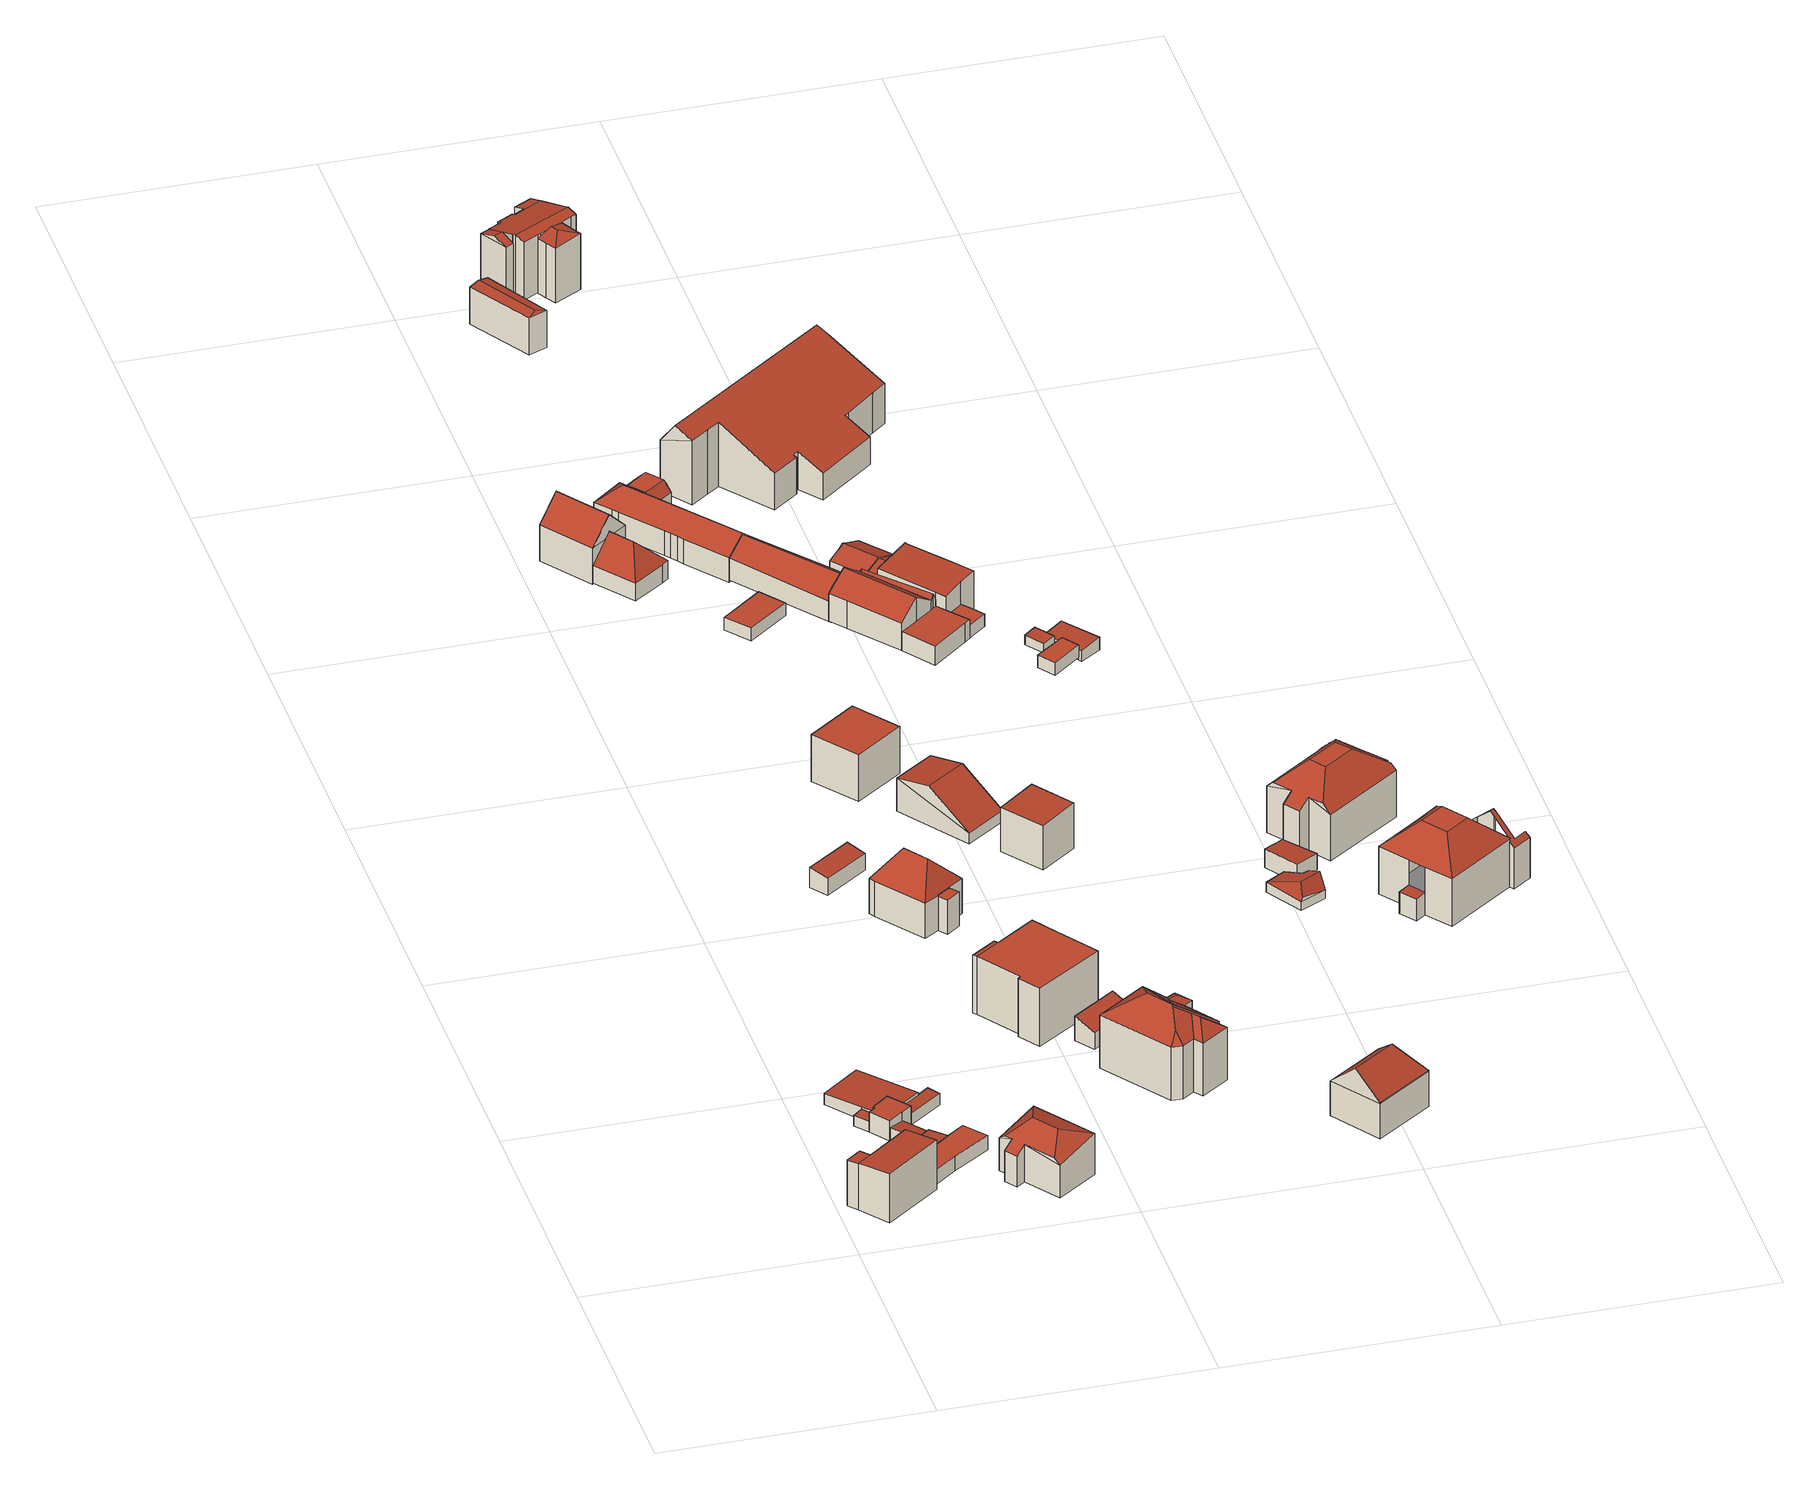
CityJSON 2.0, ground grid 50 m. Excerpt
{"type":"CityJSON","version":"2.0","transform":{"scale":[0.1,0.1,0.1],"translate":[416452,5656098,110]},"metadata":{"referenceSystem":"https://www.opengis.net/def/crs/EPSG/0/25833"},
"CityObjects":{
"building1":{"type":"Building","attributes":{"Gemeindeschluessel":14612000,"Geometrietyp2DReferenz":"3000","function":"31001_9998","roofType":"9999"},"children":["building1-1","building1-2"]},
"building1-1":{"type":"BuildingPart","attributes":{"Dachtyp_tdc":"tdcPolyFlatRoof","Dachneigung":4.24,"QualitaetDacherkennung":76,"Geometrietyp2DReferenz":"3000","measuredHeight":10.09,"roofType":"2100"},"parents":["building1"],"geometry":[{"type":"MultiSurface","lod":"2","boundaries":[[[0,1,2,3,4]],[[5,6,7,8,9]],[[6,10,11,7]],[[10,12,13,11]],[[12,14,15,13]],[[14,0,4,15]],[[14,12,10,6,5,1,0]],[[4,3,8,7,11,13,15]]],"semantics":{"surfaces":[{"type":"WallSurface"},{"type":"RoofSurface"},{"type":"GroundSurface"}],"values":[0,0,0,0,0,0,1,2]}}]},
"building1-2":{"type":"BuildingPart","attributes":{"Dachtyp_tdc":"tdcPolyFlatRoof","Dachneigung":3.43,"QualitaetDacherkennung":60,"Geometrietyp2DReferenz":"3000","measuredHeight":9.43,"roofType":"2100"},"parents":["building1"],"geometry":[{"type":"MultiSurface","lod":"2","boundaries":[[[2,16,17,3]],[[16,18,19,17]],[[18,20,21,19]],[[20,9,8,21]],[[9,20,18,16,2]],[[3,17,19,21,8]]],"semantics":{"surfaces":[{"type":"WallSurface"},{"type":"RoofSurface"},{"type":"GroundSurface"}],"values":[0,0,0,0,1,2]}}]},
"building2":{"type":"Building","attributes":{"Dachtyp_tdc":"tdcPolyFlatRoof","Gemeindeschluessel":14612000,"Dachneigung":5.51,"QualitaetDacherkennung":60,"Geometrietyp2DReferenz":"3000","measuredHeight":2.39,"function":"31001_9998","roofType":"2100"},"geometry":[{"type":"Solid","lod":"2","boundaries":[[[[22,23,24,25]],[[23,26,27,24]],[[26,28,29,27]],[[28,30,31,29]],[[30,32,33,31]],[[32,22,25,33]],[[32,30,28,26,23,22]],[[25,24,27,29,31,33]]]],"semantics":{"surfaces":[{"type":"WallSurface"},{"type":"RoofSurface"},{"type":"GroundSurface"}],"values":[[0,0,0,0,0,0,1,2]]}}]},
"building3":{"type":"Building","attributes":{"Dachtyp_tdc":"tdcPolyFlatRoof","Gemeindeschluessel":14612000,"Dachneigung":0,"QualitaetDacherkennung":61,"Geometrietyp2DReferenz":"3000","measuredHeight":4.1,"function":"31001_9998","roofType":"1000"},"geometry":[{"type":"Solid","lod":"2","boundaries":[[[[34,35,24,36]],[[35,37,25,24]],[[37,38,33,25]],[[38,39,31,33]],[[39,40,41,31]],[[40,42,43,41]],[[42,44,45,43]],[[44,46,47,45]],[[46,34,36,47]],[[46,44,42,40,39,38,37,35,34]],[[36,24,25,33,31,41,43,45,47]]]],"semantics":{"surfaces":[{"type":"WallSurface"},{"type":"RoofSurface"},{"type":"GroundSurface"}],"values":[[0,0,0,0,0,0,0,0,0,1,2]]}}]},
"building4":{"type":"Building","attributes":{"Dachtyp_tdc":"tdcPolyFlatRoof","Gemeindeschluessel":14612000,"Dachneigung":6.37,"QualitaetDacherkennung":77,"Geometrietyp2DReferenz":"3000","measuredHeight":2.92,"function":"31001_9998","roofType":"2100"},"geometry":[{"type":"Solid","lod":"2","boundaries":[[[[48,49,50,51]],[[49,52,53,50]],[[52,54,55,53]],[[54,48,51,55]],[[54,52,49,48]],[[51,50,53,55]]]],"semantics":{"surfaces":[{"type":"WallSurface"},{"type":"RoofSurface"},{"type":"GroundSurface"}],"values":[[0,0,0,0,1,2]]}}]},
"building5":{"type":"Building","attributes":{"Dachtyp_tdc":"tdcPolyFlatRoof","Gemeindeschluessel":14612000,"Dachneigung":3.27,"QualitaetDacherkennung":80,"Geometrietyp2DReferenz":"3000","measuredHeight":2.99,"function":"31001_9998","roofType":"2100"},"geometry":[{"type":"Solid","lod":"2","boundaries":[[[[56,57,58,59]],[[56,60,61,62,63,64,57]],[[58,65,66,67,68,69,59]],[[57,64,65,58]],[[64,63,66,65]],[[63,62,67,66]],[[62,61,68,67]],[[61,60,69,68]],[[60,56,59,69]]]],"semantics":{"surfaces":[{"type":"WallSurface"},{"type":"RoofSurface"},{"type":"GroundSurface"}],"values":[[0,1,2,0,0,0,0,0,0]]}}]},
"building6":{"type":"Building","attributes":{"Dachtyp_tdc":"tdcPolyFlatRoof","Gemeindeschluessel":14612000,"Dachneigung":5.47,"QualitaetDacherkennung":76,"Geometrietyp2DReferenz":"3000","measuredHeight":3.38,"function":"31001_9998","roofType":"2100"},"geometry":[{"type":"Solid","lod":"2","boundaries":[[[[70,54,55,71]],[[54,72,53,55]],[[72,73,74,53]],[[73,70,71,74]],[[73,72,54,70]],[[71,55,53,74]]]],"semantics":{"surfaces":[{"type":"WallSurface"},{"type":"RoofSurface"},{"type":"GroundSurface"}],"values":[[0,0,0,0,1,2]]}}]},
"building7":{"type":"Building","attributes":{"Dachtyp_tdc":"tdcPolyFlatRoof","Gemeindeschluessel":14612000,"Dachneigung":0,"QualitaetDacherkennung":58,"Geometrietyp2DReferenz":"3000","measuredHeight":3.02,"function":"31001_9998","roofType":"1000"},"geometry":[{"type":"Solid","lod":"2","boundaries":[[[[75,76,73,70,77,78,79]],[[80,81,82,83,84,85,86]],[[79,78,81,80]],[[78,77,82,81]],[[77,70,83,82]],[[70,73,84,83]],[[73,76,85,84]],[[76,75,86,85]],[[75,79,80,86]]]],"semantics":{"surfaces":[{"type":"RoofSurface"},{"type":"GroundSurface"},{"type":"WallSurface"}],"values":[[0,1,2,2,2,2,2,2,2]]}}]},
"building8":{"type":"Building","attributes":{"Dachtyp_tdc":"tdcPolyFlatRoof","Gemeindeschluessel":14612000,"Dachneigung":4.53,"QualitaetDacherkennung":76,"Geometrietyp2DReferenz":"3000","measuredHeight":2.54,"function":"31001_9998","roofType":"2100"},"geometry":[{"type":"Solid","lod":"2","boundaries":[[[[87,88,89,90]],[[88,91,92,89]],[[91,93,94,92]],[[93,95,96,94]],[[95,87,90,96]],[[95,93,91,88,87]],[[90,89,92,94,96]]]],"semantics":{"surfaces":[{"type":"WallSurface"},{"type":"RoofSurface"},{"type":"GroundSurface"}],"values":[[0,0,0,0,0,1,2]]}}]},
"building9":{"type":"Building","attributes":{"Dachtyp_tdc":"tdcFreeFormRoof","Gemeindeschluessel":14612000,"Dachneigung":21.46,"QualitaetDacherkennung":33,"Geometrietyp2DReferenz":"3000","measuredHeight":10.47,"function":"31001_9998","roofType":"5000"},"geometry":[{"type":"Solid","lod":"2","boundaries":[[[[97,98,99,100]],[[98,101,102,99]],[[101,103,104,102]],[[103,105,106,104]],[[105,103,107,108]],[[109,110,101,98]],[[107,103,101,110]],[[111,108,107,110,109,97,112,113]],[[98,97,109]],[[111,105,108]],[[106,114,115,116,100,99,102,104]],[[105,111,114,106]],[[111,113,115,114]],[[113,112,116,115]],[[112,97,100,116]]]],"semantics":{"surfaces":[{"type":"WallSurface"},{"type":"RoofSurface"},{"type":"GroundSurface"}],"values":[[0,0,0,0,1,1,1,1,0,0,2,0,0,0,0]]}}]},
"building10":{"type":"Building","attributes":{"Dachtyp_tdc":"tdcPolyFlatRoof","Gemeindeschluessel":14612000,"Dachneigung":10.43,"QualitaetDacherkennung":75,"Geometrietyp2DReferenz":"3000","measuredHeight":4.1,"function":"31001_9998","roofType":"2100"},"geometry":[{"type":"Solid","lod":"2","boundaries":[[[[117,118,119,120]],[[118,121,122,119]],[[121,123,124,122]],[[123,117,120,124]],[[123,121,118,117]],[[120,119,122,124]]]],"semantics":{"surfaces":[{"type":"WallSurface"},{"type":"RoofSurface"},{"type":"GroundSurface"}],"values":[[0,0,0,0,1,2]]}}]},
"building11":{"type":"Building","attributes":{"Gemeindeschluessel":14612000,"Geometrietyp2DReferenz":"3000","function":"31001_9998","roofType":"9999"},"children":["building11-1","building11-2"]},
"building11-1":{"type":"BuildingPart","attributes":{"Dachtyp_tdc":"tdcFreeFormRoof","Dachneigung":45.53,"QualitaetDacherkennung":61,"Geometrietyp2DReferenz":"3000","measuredHeight":12.31,"roofType":"5000"},"parents":["building11"],"geometry":[{"type":"MultiSurface","lod":"2","boundaries":[[[125,126,127,128]],[[126,129,130,127]],[[129,131,130]],[[132,133,134,135,136]],[[133,137,138,134]],[[137,139,140,138]],[[139,125,128,140]],[[133,132,141,129,126,142]],[[126,125,143,142]],[[125,139,143]],[[139,137,133,142,143]],[[128,127,130,144,135,134,138,140]]],"semantics":{"surfaces":[{"type":"WallSurface"},{"type":"RoofSurface"},{"type":"GroundSurface"}],"values":[0,0,0,0,0,0,0,1,1,1,1,2]}}]},
"building11-2":{"type":"BuildingPart","attributes":{"Dachtyp_tdc":"tdcPolyFlatRoof","Dachneigung":0,"QualitaetDacherkennung":42,"Geometrietyp2DReferenz":"3000","measuredHeight":6.98,"roofType":"1000"},"parents":["building11"],"geometry":[{"type":"MultiSurface","lod":"2","boundaries":[[[131,145,146,130]],[[145,147,148,146]],[[147,136,135,148]],[[149,136,147,145,131]],[[130,146,148,135,144]]],"semantics":{"surfaces":[{"type":"WallSurface"},{"type":"RoofSurface"},{"type":"GroundSurface"}],"values":[0,0,0,1,2]}}]},
"building12":{"type":"Building","attributes":{"Gemeindeschluessel":14612000,"Geometrietyp2DReferenz":"3000","function":"31001_9998","roofType":"9999"},"children":["building12-1","building12-2"]},
"building12-1":{"type":"BuildingPart","attributes":{"Dachtyp_tdc":"tdcPolyFlatRoof","Dachneigung":0,"QualitaetDacherkennung":48,"Geometrietyp2DReferenz":"3000","measuredHeight":11.91,"roofType":"1000"},"parents":["building12"],"geometry":[{"type":"MultiSurface","lod":"2","boundaries":[[[150,151,152,153]],[[151,154,155,152]],[[154,156,157,155]],[[158,159,160,161]],[[158,162,163,159]],[[162,164,165,163]],[[164,150,153,165]],[[164,162,158,161,156,154,151,150]],[[153,152,155,157,160,159,163,165]]],"semantics":{"surfaces":[{"type":"WallSurface"},{"type":"RoofSurface"},{"type":"GroundSurface"}],"values":[0,0,0,0,0,0,0,1,2]}}]},
"building12-2":{"type":"BuildingPart","attributes":{"Dachtyp_tdc":"tdcPolyFlatRoof","Dachneigung":2.59,"QualitaetDacherkennung":31,"Geometrietyp2DReferenz":"3000","measuredHeight":11.89,"roofType":"2100"},"parents":["building12"],"geometry":[{"type":"MultiSurface","lod":"2","boundaries":[[[156,166,167,157]],[[166,168,169,167]],[[168,161,160,169]],[[161,168,166,156]],[[157,167,169,160]]],"semantics":{"surfaces":[{"type":"WallSurface"},{"type":"RoofSurface"},{"type":"GroundSurface"}],"values":[0,0,0,1,2]}}]},
"building13":{"type":"Building","attributes":{"Dachtyp_tdc":"tdcPolyFlatRoof","Gemeindeschluessel":14612000,"Dachneigung":20.06,"QualitaetDacherkennung":72,"Geometrietyp2DReferenz":"3000","measuredHeight":4.95,"function":"31001_9998","roofType":"2100"},"geometry":[{"type":"Solid","lod":"2","boundaries":[[[[170,171,172,173]],[[171,174,175,172]],[[174,176,177,175]],[[176,170,173,177]],[[176,174,171,170]],[[173,172,175,177]]]],"semantics":{"surfaces":[{"type":"WallSurface"},{"type":"RoofSurface"},{"type":"GroundSurface"}],"values":[[0,0,0,0,1,2]]}}]},
"building14":{"type":"Building","attributes":{"Dachtyp_tdc":"tdcFreeFormRoof","Gemeindeschluessel":14612000,"Dachneigung":35.09,"QualitaetDacherkennung":66,"Geometrietyp2DReferenz":"3000","measuredHeight":14.88,"function":"31001_9998","roofType":"5000"},"geometry":[{"type":"Solid","lod":"2","boundaries":[[[[178,179,180]],[[181,182,178,180,183]],[[184,181,183,185]],[[186,187,188]],[[186,184,187]],[[184,186,189]],[[190,185,191]],[[187,185,190]],[[185,187,184]],[[192,190,191,193]],[[192,193,194]],[[187,190,192,194,188]],[[189,186,195]],[[196,181,184,189,195,197]],[[198,199,200,201,202,203,204,205,206,207,208,209,210]],[[195,186,199,198]],[[186,188,200,199]],[[188,194,201,200]],[[194,193,202,201]],[[193,191,203,202]],[[191,185,204,203]],[[185,183,205,204]],[[183,180,206,205]],[[180,179,207,206]],[[179,211,208,207]],[[211,212,209,208]],[[212,197,210,209]],[[197,195,198,210]],[[196,197,212]],[[182,181,196,212,211]],[[178,182,211,179]]]],"semantics":{"surfaces":[{"type":"RoofSurface"},{"type":"GroundSurface"},{"type":"WallSurface"}],"values":[[0,0,0,0,0,0,0,0,0,0,0,0,0,0,1,2,2,2,2,2,2,2,2,2,2,2,2,2,0,0,0]]}}]},
"building15":{"type":"Building","attributes":{"Dachtyp_tdc":"tdcPolyFlatRoof","Gemeindeschluessel":14612000,"Dachneigung":0,"QualitaetDacherkennung":79,"Geometrietyp2DReferenz":"3000","measuredHeight":3.91,"function":"31001_9998","roofType":"1000"},"geometry":[{"type":"Solid","lod":"2","boundaries":[[[[213,214,163,215]],[[214,216,159,163]],[[216,217,218,159]],[[217,213,215,218]],[[217,216,214,213]],[[215,163,159,218]]]],"semantics":{"surfaces":[{"type":"WallSurface"},{"type":"RoofSurface"},{"type":"GroundSurface"}],"values":[[0,0,0,0,1,2]]}}]},
"building16":{"type":"Building","attributes":{"Dachtyp_tdc":"tdcGableRoof","Gemeindeschluessel":14612000,"Dachneigung":46.59,"QualitaetDacherkennung":65,"Geometrietyp2DReferenz":"3000","measuredHeight":12.04,"function":"31001_9998","roofType":"3100"},"geometry":[{"type":"Solid","lod":"2","boundaries":[[[[219,220,221,222]],[[220,223,224,221]],[[223,225,226,224]],[[225,227,228,226]],[[227,229,230,228]],[[229,219,222,230]],[[231,232,233,234,235,236]],[[220,219,236,235]],[[223,234,233,225]],[[220,235,234,223]],[[227,232,231,229]],[[229,231,236,219]],[[222,221,224,226,228,230]],[[225,233,232,227]]]],"semantics":{"surfaces":[{"type":"WallSurface"},{"type":"RoofSurface"},{"type":"GroundSurface"}],"values":[[0,0,0,0,0,0,1,1,0,0,0,0,2,0]]}}]},
"building17":{"type":"Building","attributes":{"Dachtyp_tdc":"tdcPolyFlatRoof","Gemeindeschluessel":14612000,"Dachneigung":0,"QualitaetDacherkennung":55,"Geometrietyp2DReferenz":"3000","measuredHeight":9.6,"function":"31001_9998","roofType":"1000"},"geometry":[{"type":"Solid","lod":"2","boundaries":[[[[237,238,239,240]],[[238,241,242,239]],[[241,243,244,242]],[[243,237,240,244]],[[243,241,238,237]],[[240,239,242,244]]]],"semantics":{"surfaces":[{"type":"WallSurface"},{"type":"RoofSurface"},{"type":"GroundSurface"}],"values":[[0,0,0,0,1,2]]}}]},
"building18":{"type":"Building","attributes":{"Dachtyp_tdc":"tdcHipAndGableRoof","Gemeindeschluessel":14612000,"Dachneigung":45.17,"QualitaetDacherkennung":64,"Geometrietyp2DReferenz":"3000","measuredHeight":8.24,"function":"31001_9998","roofType":"5000"},"geometry":[{"type":"Solid","lod":"2","boundaries":[[[[245,246,247,248]],[[246,249,250,247]],[[249,251,252,250]],[[251,253,254,252]],[[253,255,256,254]],[[255,257,258,256]],[[257,259,260,258]],[[259,245,248,260]],[[255,253,251,261]],[[251,249,246,245,259,261]],[[259,257,255,261]],[[248,247,250,252,254,256,258,260]]]],"semantics":{"surfaces":[{"type":"WallSurface"},{"type":"RoofSurface"},{"type":"GroundSurface"}],"values":[[0,0,0,0,0,0,0,0,1,1,1,2]]}}]},
"building19":{"type":"Building","attributes":{"Dachtyp_tdc":"tdcGableRoof","Gemeindeschluessel":14612000,"Dachneigung":33.78,"QualitaetDacherkennung":32,"Geometrietyp2DReferenz":"3000","measuredHeight":8.18,"function":"31001_9998","roofType":"3100"},"geometry":[{"type":"Solid","lod":"2","boundaries":[[[[262,263,264,265]],[[263,266,267,264]],[[266,268,269,267]],[[268,262,265,269]],[[266,263,270]],[[262,268,271]],[[263,262,271,270]],[[268,266,270,271]],[[265,264,267,269]]]],"semantics":{"surfaces":[{"type":"WallSurface"},{"type":"RoofSurface"},{"type":"GroundSurface"}],"values":[[0,0,0,0,0,0,1,1,2]]}}]},
"building20":{"type":"Building","attributes":{"Dachtyp_tdc":"tdcPolyFlatRoof","Gemeindeschluessel":14612000,"Dachneigung":0,"QualitaetDacherkennung":78,"Geometrietyp2DReferenz":"3000","measuredHeight":2.58,"function":"31001_9998","roofType":"1000"},"geometry":[{"type":"Solid","lod":"2","boundaries":[[[[272,273,274,275]],[[273,276,277,274]],[[276,278,279,277]],[[278,272,275,279]],[[278,276,273,272]],[[275,274,277,279]]]],"semantics":{"surfaces":[{"type":"WallSurface"},{"type":"RoofSurface"},{"type":"GroundSurface"}],"values":[[0,0,0,0,1,2]]}}]},
"building21":{"type":"Building","attributes":{"Dachtyp_tdc":"tdcFreeFormRoof","Gemeindeschluessel":14612000,"Dachneigung":37.03,"QualitaetDacherkennung":82,"Geometrietyp2DReferenz":"3000","measuredHeight":7.82,"function":"31001_9998","roofType":"5000"},"geometry":[{"type":"Solid","lod":"2","boundaries":[[[[280,281,282,283]],[[281,284,285,282]],[[284,286,287,285]],[[286,288,289,287]],[[288,290,291,289]],[[290,292,293,291]],[[292,294,295,293]],[[294,296,297,295]],[[296,298,299,297]],[[298,300,301,299]],[[300,302,303,301]],[[302,304,305,303]],[[304,280,283,305]],[[284,306,307]],[[306,281,280,304,302,300,298,296,294,308,307]],[[308,309,290,288,286,284,307]],[[290,309,292]],[[292,309,308,294]],[[281,306,284]],[[283,282,285,287,289,291,293,295,297,299,301,303,305]]]],"semantics":{"surfaces":[{"type":"WallSurface"},{"type":"RoofSurface"},{"type":"GroundSurface"}],"values":[[0,0,0,0,0,0,0,0,0,0,0,0,0,1,1,1,0,0,0,2]]}}]},
"building22":{"type":"Building","attributes":{"Dachtyp_tdc":"tdcPolyFlatRoof","Gemeindeschluessel":14612000,"Dachneigung":2.59,"QualitaetDacherkennung":50,"Geometrietyp2DReferenz":"3000","measuredHeight":9.39,"function":"31001_9998","roofType":"2100"},"geometry":[{"type":"Solid","lod":"2","boundaries":[[[[310,311,312,313]],[[311,314,315,312]],[[314,316,317,315]],[[316,310,313,317]],[[316,314,311,310]],[[313,312,315,317]]]],"semantics":{"surfaces":[{"type":"WallSurface"},{"type":"RoofSurface"},{"type":"GroundSurface"}],"values":[[0,0,0,0,1,2]]}}]},
"building23":{"type":"Building","attributes":{"Dachtyp_tdc":"tdcFreeFormRoof","Gemeindeschluessel":14612000,"Dachneigung":0.879,"QualitaetDacherkennung":62,"Geometrietyp2DReferenz":"3000","measuredHeight":5.63,"function":"31001_9998","roofType":"5000"},"geometry":[{"type":"Solid","lod":"2","boundaries":[[[[318,319,320,321]],[[319,322,323,320]],[[322,324,325,323]],[[324,326,327,325]],[[326,328,329,327]],[[328,330,331,329]],[[330,318,321,331]],[[326,324,332,333,328]],[[334,335,319,318]],[[333,332,322,335,334,330]],[[324,322,332]],[[322,319,335]],[[318,330,334]],[[330,328,333]],[[321,320,323,325,327,329,331]]]],"semantics":{"surfaces":[{"type":"WallSurface"},{"type":"RoofSurface"},{"type":"GroundSurface"}],"values":[[0,0,0,0,0,0,0,1,1,1,0,0,0,0,2]]}}]},
"building24":{"type":"Building","attributes":{"Dachtyp_tdc":"tdcHipAndGableRoof","Gemeindeschluessel":14612000,"Dachneigung":41.75,"QualitaetDacherkennung":76,"Geometrietyp2DReferenz":"3000","measuredHeight":12.11,"function":"31001_9998","roofType":"5000"},"geometry":[{"type":"Solid","lod":"2","boundaries":[[[[336,337,338,339]],[[337,340,341,338]],[[340,342,343,341]],[[342,344,345,343]],[[344,336,339,345]],[[346,344,347]],[[344,342,340,348,347]],[[349,346,347,348]],[[337,349,348,340]],[[336,346,349,337]],[[344,346,336]],[[339,338,341,343,345]]]],"semantics":{"surfaces":[{"type":"WallSurface"},{"type":"RoofSurface"},{"type":"GroundSurface"}],"values":[[0,0,0,0,0,1,1,1,0,0,0,2]]}}]},
"building25":{"type":"Building","attributes":{"Dachtyp_tdc":"tdcFreeFormRoof","Gemeindeschluessel":14612000,"Dachneigung":11.41,"QualitaetDacherkennung":36,"Geometrietyp2DReferenz":"3000","measuredHeight":8.03,"function":"31001_9998","roofType":"5000"},"geometry":[{"type":"Solid","lod":"2","boundaries":[[[[350,351,352,353]],[[351,354,355,352]],[[354,356,357,355]],[[356,350,353,357]],[[358,356,354]],[[359,358,354,351]],[[359,351,350]],[[358,359,350,356]],[[353,352,355,357]]]],"semantics":{"surfaces":[{"type":"WallSurface"},{"type":"RoofSurface"},{"type":"GroundSurface"}],"values":[[0,0,0,0,0,1,1,1,2]]}}]},
"building26":{"type":"Building","attributes":{"Gemeindeschluessel":14612000,"Geometrietyp2DReferenz":"3000","function":"31001_9998","roofType":"9999"},"children":["building26-1","building26-2"]},
"building26-1":{"type":"BuildingPart","attributes":{"Dachtyp_tdc":"tdcGableRoof","Dachneigung":36.71,"QualitaetDacherkennung":59,"Geometrietyp2DReferenz":"3000","measuredHeight":7.27,"roofType":"3100"},"parents":["building26"],"geometry":[{"type":"MultiSurface","lod":"2","boundaries":[[[360,361,362,363]],[[364,365,366,367]],[[365,368,369,366]],[[368,294,370,369]],[[294,371,372,370]],[[371,373,374,372]],[[373,290,375,374]],[[290,360,363,375]],[[371,294,368,365]],[[365,364,376,361,360,290,373,371]],[[363,362,377,367,366,369,370,372,374,375]]],"semantics":{"surfaces":[{"type":"WallSurface"},{"type":"RoofSurface"},{"type":"GroundSurface"}],"values":[0,0,0,0,0,0,0,0,1,1,2]}}]},
"building26-2":{"type":"BuildingPart","attributes":{"Dachtyp_tdc":"tdcFreeFormRoof","Dachneigung":66.7,"QualitaetDacherkennung":20,"Geometrietyp2DReferenz":"3000","measuredHeight":6.75,"roofType":"5000"},"parents":["building26"],"geometry":[{"type":"MultiSurface","lod":"2","boundaries":[[[378,379,380,381]],[[379,382,383,380]],[[382,384,385,383]],[[384,386,364,367,385]],[[387,388,389,362,361]],[[388,378,381,389]],[[390,386,391]],[[386,384,382,391]],[[382,379,378,388,387,390,391]],[[381,380,383,385,367,377,362,389]]],"semantics":{"surfaces":[{"type":"WallSurface"},{"type":"RoofSurface"},{"type":"GroundSurface"}],"values":[0,0,0,0,0,0,1,1,1,2]}}]},
"building27":{"type":"Building","attributes":{"Dachtyp_tdc":"tdcGableRoof","Gemeindeschluessel":14612000,"Dachneigung":35.83,"QualitaetDacherkennung":82,"Geometrietyp2DReferenz":"3000","measuredHeight":8.64,"function":"31001_9998","roofType":"3100"},"geometry":[{"type":"Solid","lod":"2","boundaries":[[[[392,393,394,395]],[[393,396,397,394]],[[396,398,399,397]],[[398,400,401,399]],[[400,402,403,401]],[[402,404,405,403]],[[404,406,407,405]],[[406,392,395,407]],[[402,400,398,396,393,392]],[[392,406,404,402]],[[395,394,397,399,401,403,405,407]]]],"semantics":{"surfaces":[{"type":"WallSurface"},{"type":"RoofSurface"},{"type":"GroundSurface"}],"values":[[0,0,0,0,0,0,0,0,1,1,2]]}}]},
"building28":{"type":"Building","attributes":{"Dachtyp_tdc":"tdcPolyFlatRoof","Gemeindeschluessel":14612000,"Dachneigung":0,"QualitaetDacherkennung":79,"Geometrietyp2DReferenz":"3000","measuredHeight":3.91,"function":"31001_9998","roofType":"1000"},"geometry":[{"type":"Solid","lod":"2","boundaries":[[[[408,409,410,411]],[[409,412,394,410]],[[412,413,407,394]],[[413,414,415,407]],[[414,416,417,415]],[[416,418,419,417]],[[418,408,411,419]],[[418,416,414,413,412,409,408]],[[411,410,394,407,415,417,419]]]],"semantics":{"surfaces":[{"type":"WallSurface"},{"type":"RoofSurface"},{"type":"GroundSurface"}],"values":[[0,0,0,0,0,0,0,1,2]]}}]},
"building29":{"type":"Building","attributes":{"Dachtyp_tdc":"tdcGableRoof","Gemeindeschluessel":14612000,"Dachneigung":20.82,"QualitaetDacherkennung":80,"Geometrietyp2DReferenz":"3000","measuredHeight":6.38,"function":"31001_9998","roofType":"3100"},"geometry":[{"type":"Solid","lod":"2","boundaries":[[[[420,421,422,423]],[[421,424,425,422]],[[424,426,427,425]],[[428,429,430,431]],[[429,432,433,430]],[[432,434,435,433]],[[434,420,423,435]],[[429,428,426,424,421]],[[421,420,434,432,429]],[[423,422,425,427,431,430,433,435]],[[426,428,431,427]]]],"semantics":{"surfaces":[{"type":"WallSurface"},{"type":"RoofSurface"},{"type":"GroundSurface"}],"values":[[0,0,0,0,0,0,0,1,1,2,0]]}}]},
"building30":{"type":"Building","attributes":{"Dachtyp_tdc":"tdcFreeFormRoof","Gemeindeschluessel":14612000,"Dachneigung":20.42,"QualitaetDacherkennung":57,"Geometrietyp2DReferenz":"3000","measuredHeight":6.38,"function":"31001_9998","roofType":"5000"},"geometry":[{"type":"Solid","lod":"2","boundaries":[[[[436,437,425,438]],[[437,420,423,425]],[[420,439,440,423]],[[439,441,442,440]],[[441,436,438,442]],[[436,443,444,437]],[[443,441,439,420,444]],[[436,441,443]],[[420,437,444]],[[438,425,423,440,442]]]],"semantics":{"surfaces":[{"type":"WallSurface"},{"type":"RoofSurface"},{"type":"GroundSurface"}],"values":[[0,0,0,0,0,1,1,0,0,2]]}}]},
"building31":{"type":"Building","attributes":{"Gemeindeschluessel":14612000,"Geometrietyp2DReferenz":"3000","function":"31001_9998","roofType":"9999"},"children":["building31-1","building31-2","building31-3","building31-4"]},
"building31-1":{"type":"BuildingPart","attributes":{"Dachtyp_tdc":"tdcGableRoof","Dachneigung":15.53,"QualitaetDacherkennung":51,"Geometrietyp2DReferenz":"3000","measuredHeight":11.19,"roofType":"3100"},"parents":["building31"],"geometry":[{"type":"MultiSurface","lod":"2","boundaries":[[[445,446,447,448]],[[449,450,451,452]],[[450,445,448,451]],[[445,450,453]],[[446,445,453,454]],[[450,449,454,453]],[[448,447,452,451]]],"semantics":{"surfaces":[{"type":"WallSurface"},{"type":"RoofSurface"},{"type":"GroundSurface"}],"values":[0,0,0,0,1,1,2]}}]},
"building31-2":{"type":"BuildingPart","attributes":{"Dachtyp_tdc":"tdcHipAndGableRoof","Dachneigung":16.78,"QualitaetDacherkennung":55,"Geometrietyp2DReferenz":"3000","measuredHeight":12.1,"roofType":"5000"},"parents":["building31"],"geometry":[{"type":"MultiSurface","lod":"2","boundaries":[[[455,456,457,458]],[[456,459,460,457]],[[459,461,462,460]],[[461,463,464,462]],[[463,465,466,464]],[[461,459,467]],[[459,456,455,468,469,467]],[[469,470,465,463,461,467]],[[471,458,457,460,462,464,466]]],"semantics":{"surfaces":[{"type":"WallSurface"},{"type":"RoofSurface"},{"type":"GroundSurface"}],"values":[0,0,0,0,0,1,1,1,2]}}]},
"building31-3":{"type":"BuildingPart","attributes":{"Dachtyp_tdc":"tdcGableRoof","Dachneigung":16,"QualitaetDacherkennung":41,"Geometrietyp2DReferenz":"3000","measuredHeight":12.3,"roofType":"3100"},"parents":["building31"],"geometry":[{"type":"MultiSurface","lod":"2","boundaries":[[[472,473,474,475]],[[473,476,455,458,474]],[[477,478,479,466,465]],[[478,480,481,479]],[[480,482,449,452,481]],[[483,484,485,447,446]],[[484,486,487,485]],[[486,488,489,487]],[[488,490,491,489]],[[492,493,494,495]],[[493,496,497,494]],[[496,498,499,497]],[[498,500,501,499]],[[500,472,475,501]],[[496,493,492,502,490,488,486,484,483,482,480]],[[480,478,477,470,503,468,476,473,472,500,498,496]],[[475,474,458,471,466,479,481,452,447,485,487,489,491,504,495,494,497,499,501]]],"semantics":{"surfaces":[{"type":"WallSurface"},{"type":"RoofSurface"},{"type":"GroundSurface"}],"values":[0,0,0,0,0,0,0,0,0,0,0,0,0,0,1,1,2]}}]},
"building31-4":{"type":"BuildingPart","attributes":{"Dachtyp_tdc":"tdcPolyFlatRoof","Dachneigung":16.35,"QualitaetDacherkennung":45,"Geometrietyp2DReferenz":"3000","measuredHeight":10.44,"roofType":"2100"},"parents":["building31"],"geometry":[{"type":"MultiSurface","lod":"2","boundaries":[[[505,506,507,508]],[[506,492,495,507]],[[509,510,491,490]],[[509,511,512,510]],[[511,505,508,512]],[[511,509,490,513,492,506,505]],[[508,507,495,504,491,510,512]]],"semantics":{"surfaces":[{"type":"WallSurface"},{"type":"RoofSurface"},{"type":"GroundSurface"}],"values":[0,0,0,0,0,1,2]}}]},
"building32":{"type":"Building","attributes":{"Dachtyp_tdc":"tdcPolyFlatRoof","Gemeindeschluessel":14612000,"Dachneigung":7.26,"QualitaetDacherkennung":74,"Geometrietyp2DReferenz":"3000","measuredHeight":8.28,"function":"31001_9998","roofType":"2100"},"geometry":[{"type":"Solid","lod":"2","boundaries":[[[[514,515,516,517]],[[515,518,438,516]],[[518,519,442,438]],[[519,520,521,442]],[[520,522,523,521]],[[522,524,525,523]],[[524,526,527,525]],[[526,528,529,527]],[[528,514,517,529]],[[528,526,524,522,520,519,518,515,514]],[[517,516,438,442,521,523,525,527,529]]]],"semantics":{"surfaces":[{"type":"WallSurface"},{"type":"RoofSurface"},{"type":"GroundSurface"}],"values":[[0,0,0,0,0,0,0,0,0,1,2]]}}]},
"building33":{"type":"Building","attributes":{"Dachtyp_tdc":"tdcPolyFlatRoof","Gemeindeschluessel":14612000,"Dachneigung":0,"QualitaetDacherkennung":68,"Geometrietyp2DReferenz":"3000","measuredHeight":2.58,"function":"31001_9998","roofType":"1000"},"geometry":[{"type":"Solid","lod":"2","boundaries":[[[[530,531,532,533]],[[531,534,535,532]],[[534,536,537,535]],[[536,538,539,537]],[[538,530,533,539]],[[538,536,534,531,530]],[[533,532,535,537,539]]]],"semantics":{"surfaces":[{"type":"WallSurface"},{"type":"RoofSurface"},{"type":"GroundSurface"}],"values":[[0,0,0,0,0,1,2]]}}]},
"building34":{"type":"Building","attributes":{"Dachtyp_tdc":"tdcFreeFormRoof","Gemeindeschluessel":14612000,"Dachneigung":21.08,"QualitaetDacherkennung":13,"Geometrietyp2DReferenz":"3000","measuredHeight":4.9,"function":"31001_9998","roofType":"5000"},"geometry":[{"type":"Solid","lod":"2","boundaries":[[[[540,541,542,543]],[[541,544,545,542]],[[544,546,547,545]],[[546,548,549,547]],[[548,550,551,549]],[[550,540,543,551]],[[548,552,553,550]],[[546,554,553,552]],[[554,544,541,540,550,553]],[[548,546,552]],[[546,544,554]],[[543,542,545,547,549,551]]]],"semantics":{"surfaces":[{"type":"WallSurface"},{"type":"RoofSurface"},{"type":"GroundSurface"}],"values":[[0,0,0,0,0,0,1,1,1,0,0,2]]}}]},
"building35":{"type":"Building","attributes":{"name":"Schillergarten","Dachtyp_tdc":"tdcFreeFormRoof","Gemeindeschluessel":14612000,"Dachneigung":24.78,"QualitaetDacherkennung":13,"Geometrietyp2DReferenz":"3000","measuredHeight":14.77,"function":"31001_2081","roofType":"5000"},"geometry":[{"type":"Solid","lod":"2","boundaries":[[[[555,556,557,558]],[[556,559,560,557]],[[559,561,562,560]],[[561,563,564,562]],[[563,565,566,564]],[[565,567,568,566]],[[567,569,570,568]],[[569,571,572,570]],[[571,573,574,572]],[[573,575,576,574]],[[575,577,578,576]],[[577,579,580,578]],[[579,581,582,580]],[[581,583,584,582]],[[583,585,586,584]],[[585,587,588,586]],[[587,589,590,588]],[[589,591,592,590]],[[591,593,594,592]],[[593,555,558,594]],[[595,585,583,581,579,577,575,596]],[[591,589,587,595,596,573,571,569,567,565,563,561,559,556,555,593]],[[587,585,595]],[[575,573,596]],[[558,557,560,562,564,566,568,570,572,574,576,578,580,582,584,586,588,590,592,594]]]],"semantics":{"surfaces":[{"type":"WallSurface"},{"type":"RoofSurface"},{"type":"GroundSurface"}],"values":[[0,0,0,0,0,0,0,0,0,0,0,0,0,0,0,0,0,0,0,0,1,1,0,0,2]]}}]},
"building36":{"type":"Building","attributes":{"Dachtyp_tdc":"tdcPolyFlatRoof","Gemeindeschluessel":14612000,"Dachneigung":5.03,"QualitaetDacherkennung":73,"Geometrietyp2DReferenz":"3000","measuredHeight":3.84,"function":"31001_9998","roofType":"2100"},"geometry":[{"type":"Solid","lod":"2","boundaries":[[[[597,598,599,600]],[[598,601,602,599]],[[601,603,604,602]],[[603,597,600,604]],[[603,601,598,597]],[[600,599,602,604]]]],"semantics":{"surfaces":[{"type":"WallSurface"},{"type":"RoofSurface"},{"type":"GroundSurface"}],"values":[[0,0,0,0,1,2]]}}]},
"building37":{"type":"Building","attributes":{"Dachtyp_tdc":"tdcPolyFlatRoof","Gemeindeschluessel":14612000,"Dachneigung":0,"QualitaetDacherkennung":79,"Geometrietyp2DReferenz":"3000","measuredHeight":2.64,"function":"31001_9998","roofType":"1000"},"geometry":[{"type":"Solid","lod":"2","boundaries":[[[[605,606,607,608]],[[606,609,610,607]],[[609,611,612,610]],[[611,605,608,612]],[[611,609,606,605]],[[608,607,610,612]]]],"semantics":{"surfaces":[{"type":"WallSurface"},{"type":"RoofSurface"},{"type":"GroundSurface"}],"values":[[0,0,0,0,1,2]]}}]},
"building38":{"type":"Building","attributes":{"Dachtyp_tdc":"tdcPolyFlatRoof","Gemeindeschluessel":14612000,"Dachneigung":3.12,"QualitaetDacherkennung":81,"Geometrietyp2DReferenz":"3000","measuredHeight":2.05,"function":"31001_9998","roofType":"2100"},"geometry":[{"type":"Solid","lod":"2","boundaries":[[[[613,614,615,616]],[[614,617,618,615]],[[617,619,620,618]],[[619,621,622,620]],[[621,613,616,622]],[[621,619,617,614,613]],[[616,615,618,620,622]]]],"semantics":{"surfaces":[{"type":"WallSurface"},{"type":"RoofSurface"},{"type":"GroundSurface"}],"values":[[0,0,0,0,0,1,2]]}}]},
"building39":{"type":"Building","attributes":{"Dachtyp_tdc":"tdcPolyFlatRoof","Gemeindeschluessel":14612000,"Dachneigung":5.24,"QualitaetDacherkennung":79,"Geometrietyp2DReferenz":"3000","measuredHeight":2.66,"function":"31001_9998","roofType":"2100"},"geometry":[{"type":"Solid","lod":"2","boundaries":[[[[623,624,625,626]],[[624,627,628,625]],[[627,629,630,628]],[[629,631,632,630]],[[631,633,634,632]],[[633,635,636,634]],[[635,623,626,636]],[[635,633,631,629,627,624,623]],[[626,625,628,630,632,634,636]]]],"semantics":{"surfaces":[{"type":"WallSurface"},{"type":"RoofSurface"},{"type":"GroundSurface"}],"values":[[0,0,0,0,0,0,0,1,2]]}}]},
"building40":{"type":"Building","attributes":{"Dachtyp_tdc":"tdcFreeFormRoof","Gemeindeschluessel":14612000,"Dachneigung":42.37,"QualitaetDacherkennung":53,"Geometrietyp2DReferenz":"3000","measuredHeight":14.41,"function":"31001_9998","roofType":"5000"},"geometry":[{"type":"Solid","lod":"2","boundaries":[[[[637,638,639,640]],[[638,641,642,639]],[[641,643,644,642]],[[643,645,646,644]],[[645,647,648,646]],[[647,649,650,648]],[[649,651,652,650]],[[651,653,654,652]],[[653,655,656,654]],[[655,657,658,656]],[[657,659,660,658]],[[659,661,662,660]],[[661,663,664,662]],[[663,665,666,664]],[[665,667,668,666]],[[667,669,670,668]],[[669,671,672,670]],[[671,673,674,672]],[[673,675,676,674]],[[675,677,678,676]],[[677,679,680,678]],[[679,681,682,680]],[[681,683,684,682]],[[683,685,686,684]],[[685,687,688,686]],[[687,689,690,688]],[[689,691,692,690]],[[691,693,694,692]],[[693,695,696,694]],[[695,697,698,696]],[[697,699,700,698]],[[699,701,702,700]],[[701,703,704,702]],[[703,705,706,704]],[[705,707,708,706]],[[707,709,710,708]],[[709,711,712,710]],[[711,713,714,712]],[[713,715,716,714]],[[715,717,718,716]],[[717,719,720,718]],[[719,721,722,720]],[[721,723,724,722]],[[723,725,726,724]],[[725,727,728,726]],[[727,637,640,728]],[[647,729,730,731,732,649]],[[653,651,732,731,733,734,657,655]],[[735,701,699,697,695,693,691,689,687,685,683,681,679,677,675,673,671,669,667,665,663,661,659,734,733,736]],[[637,727,725,723,721,719,717,715,713,711,709,707,705,703,735,736,730,729,645,643,641,638]],[[731,730,736,733]],[[651,649,732]],[[659,657,734]],[[703,701,735]],[[647,645,729]],[[640,639,642,644,646,648,650,652,654,656,658,660,662,664,666,668,670,672,674,676,678,680,682,684,686,688,690,692,694,696,698,700,702,704,706,708,710,712,714,716,718,720,722,724,726,728]]]],"semantics":{"surfaces":[{"type":"WallSurface"},{"type":"RoofSurface"},{"type":"GroundSurface"}],"values":[[0,0,0,0,0,0,0,0,0,0,0,0,0,0,0,0,0,0,0,0,0,0,0,0,0,0,0,0,0,0,0,0,0,0,0,0,0,0,0,0,0,0,0,0,0,0,1,1,1,1,1,0,0,0,0,2]]}}]},
"building41":{"type":"Building","attributes":{"Gemeindeschluessel":14612000,"Geometrietyp2DReferenz":"3000","function":"31001_9998","roofType":"9999"},"children":["building41-1","building41-2","building41-3","building41-4"]},
"building41-1":{"type":"BuildingPart","attributes":{"Dachtyp_tdc":"tdcGableRoof","Dachneigung":43.15,"QualitaetDacherkennung":36,"Geometrietyp2DReferenz":"3000","measuredHeight":13.48,"roofType":"3100"},"parents":["building41"],"geometry":[{"type":"MultiSurface","lod":"2","boundaries":[[[737,738,739,740,741]],[[738,742,743,739]],[[742,744,745,743]],[[746,747,748,749,750]],[[747,751,752,748]],[[751,753,754,755,752]],[[751,747,746,756]],[[756,757,758,744,742,738,737,759,753,751]],[[740,739,743,745,760,761,749,748,752,755,762]]],"semantics":{"surfaces":[{"type":"WallSurface"},{"type":"RoofSurface"},{"type":"GroundSurface"}],"values":[0,0,0,0,0,0,1,1,2]}}]},
"building41-2":{"type":"BuildingPart","attributes":{"Dachtyp_tdc":"tdcCutTentRoof","Dachneigung":42.61,"QualitaetDacherkennung":70,"Geometrietyp2DReferenz":"3000","measuredHeight":14.48,"roofType":"9999"},"parents":["building41"],"geometry":[{"type":"MultiSurface","lod":"2","boundaries":[[[763,764,765,766]],[[764,767,768,765]],[[767,769,770,768]],[[769,771,772,770]],[[771,773,774,772]],[[773,775,776,774]],[[775,777,778,776]],[[777,750,749,778]],[[779,780,781,745,744]],[[780,782,783,784,781]],[[763,766,785]],[[771,769,767,764,786,787]],[[788,757,789,750,777,775,773,771,787,790]],[[780,779,788,790,791]],[[764,763,782,780,791,786]],[[791,790,787,786]],[[765,768,770,772,774,776,778,749,761,760,745,781,784,766]]],"semantics":{"surfaces":[{"type":"WallSurface"},{"type":"RoofSurface"},{"type":"GroundSurface"}],"values":[0,0,0,0,0,0,0,0,0,0,0,1,1,1,1,1,2]}}]},
"building41-3":{"type":"BuildingPart","attributes":{"Dachtyp_tdc":"tdcGableRoof","Dachneigung":58.66,"QualitaetDacherkennung":11,"Geometrietyp2DReferenz":"3000","measuredHeight":5.05,"roofType":"3100"},"parents":["building41"],"geometry":[{"type":"MultiSurface","lod":"2","boundaries":[[[754,792,793,755]],[[792,741,740,793]],[[741,792,794]],[[792,754,795,794]],[[796,741,794,795]],[[755,793,740,762]]],"semantics":{"surfaces":[{"type":"WallSurface"},{"type":"RoofSurface"},{"type":"GroundSurface"}],"values":[0,0,0,1,1,2]}}]},
"building41-4":{"type":"BuildingPart","attributes":{"Dachtyp_tdc":"tdcPolyFlatRoof","Dachneigung":5.33,"QualitaetDacherkennung":50,"Geometrietyp2DReferenz":"3000","measuredHeight":4.61,"roofType":"2100"},"parents":["building41"],"geometry":[{"type":"MultiSurface","lod":"2","boundaries":[[[797,785,766,798]],[[783,799,800,784]],[[799,797,798,800]],[[799,783,785,797]],[[798,766,784,800]]],"semantics":{"surfaces":[{"type":"WallSurface"},{"type":"RoofSurface"},{"type":"GroundSurface"}],"values":[0,0,0,1,2]}}]}
},
"vertices":[
[58,15,146],[17,68,141],[17,68,140],[17,68,45],[58,15,45],[45,89,141],[122,148,141],[122,148,45],[45,89,45],[45,89,140],[130,138,142],[130,138,45],[159,100,146],[159,100,45],[163,95,146],[163,95,45],
[3,86,138],[3,86,45],[2,88,138],[2,88,45],[30,109,138],[30,109,45],
[111,305,70],[98,295,68],[98,295,46],[111,305,46],[78,320,68],[78,320,46],[95,333,70],[95,333,46],[111,311,70],[111,311,46],[109,309,70],[109,309,46],
[125,259,87],[98,295,87],[125,259,46],[111,305,87],[109,309,87],[111,311,87],[141,334,87],[141,334,46],[157,314,87],[157,314,46],[172,294,87],[172,294,46],[153,280,87],[153,280,46],
[125,259,74],[153,280,70],[153,280,45],[125,259,45],[187,235,70],[187,235,45],[160,214,74],[160,214,45],
[141,334,76],[111,311,76],[111,311,47],[141,334,47],[157,314,77],[199,345,77],[118,451,70],[46,396,70],[95,333,74],[95,333,47],[46,396,47],[118,451,47],[199,345,47],[157,314,47],
[186,181,78],[186,181,45],[187,235,74],[213,202,78],[213,202,45],
[278,185,78],[245,226,78],[130,138,78],[159,100,78],[206,137,78],[206,137,48],[159,100,48],[130,138,48],[186,181,48],[213,202,48],[245,226,48],[278,185,48],
[172,294,72],[157,314,73],[157,314,48],[172,294,48],[199,345,73],[199,345,48],[220,362,73],[220,362,48],[236,341,71],[236,341,48],
[296,93,126],[280,117,116],[280,117,49],[296,93,49],[356,171,133],[356,171,49],[434,62,133],[434,62,49],[358,7,116],[358,7,49],[369,61,154],[351,17,126],[287,106,126],[336,107,154],[312,71,126],[280,82,112],[296,59,112],[312,71,49],[296,59,49],[280,82,49],
[220,1009,88],[197,1041,95],[197,1041,54],[220,1009,54],[280,1099,95],[280,1099,54],[303,1067,88],[303,1067,54],
[354,993,126],[427,894,126],[427,894,54],[354,993,54],[400,874,126],[400,874,54],[400,874,124],[374,854,125],[346,836,126],[346,836,54],[374,854,54],[374,854,124],[281,925,125],[281,925,54],[274,936,126],[274,936,54],[373,855,126],[366,893,177],[335,937,177],[373,855,54],
[412,858,124],[412,858,54],[386,838,124],[386,838,54],[373,855,124],
[448,469,168],[421,509,168],[421,509,49],[448,469,49],[426,513,168],[426,513,49],[371,592,168],[371,592,49],[492,676,168],[492,676,49],[417,625,49],[417,625,168],[522,632,168],[522,632,49],[575,555,168],[575,555,49],
[365,600,167],[365,600,49],[412,632,167],[412,632,49],
[535,431,86],[510,467,102],[510,467,52],[535,431,52],[593,525,102],[593,525,52],[618,489,86],[618,489,52],
[683,286,184],[675,241,161],[728,278,161],[640,309,200],[671,304,184],[716,296,161],[640,313,201],[720,299,161],[622,438,161],[642,324,196],[653,394,161],[608,358,202],[649,367,175],[676,362,161],[665,378,175],[692,374,161],[670,405,161],[528,372,161],[633,268,179],[619,243,161],[528,372,53],[622,438,53],[653,394,53],[670,405,53],[692,374,53],[676,362,53],[720,299,53],[716,296,53],[728,278,53],[675,241,53],[663,258,53],[640,242,53],[619,243,53],[663,258,161],[640,242,161],
[571,662,88],[522,632,88],[571,662,49],[492,676,88],[539,710,88],[539,710,49],
[96,2074,107],[28,2168,107],[28,2168,33],[96,2074,33],[100,2221,107],[100,2221,33],[154,2147,107],[154,2147,33],[164,2132,107],[164,2132,33],[168,2127,107],[168,2127,33],[168,2127,108],[164,2132,108],[154,2147,108],[100,2221,108],[64,2194,153],[132,2100,153],
[442,1352,142],[351,1286,142],[351,1286,46],[442,1352,46],[290,1368,142],[290,1368,46],[381,1435,142],[381,1435,46],
[168,2127,73],[200,2083,74],[200,2083,36],[168,2127,36],[206,2075,74],[206,2075,36],[223,2051,74],[223,2051,36],[211,2042,73],[211,2042,36],[152,2000,72],[152,2000,36],[96,2074,72],[96,2074,36],[132,2100,119],[132,2100,36],[164,2057,119],
[406,1239,115],[480,1291,115],[480,1291,47],[406,1239,47],[572,1161,69],[572,1161,47],[498,1108,69],[498,1108,47],[521,1233,128],[447,1181,128],
[387,1889,62],[310,1829,62],[310,1829,36],[387,1889,36],[274,1874,62],[274,1874,36],[352,1935,62],[352,1935,36],
[172,2227,75],[148,2257,75],[148,2257,25],[172,2227,25],[207,2304,75],[207,2304,25],[230,2275,75],[230,2275,25],[252,2246,75],[252,2246,25],[385,2076,75],[385,2076,25],[370,2065,75],[370,2065,25],[326,2030,75],[326,2030,25],[266,2106,75],[266,2106,25],[258,2117,75],[258,2117,25],[249,2129,75],[249,2129,25],[241,2139,75],[241,2139,25],[181,2215,75],[181,2215,25],[149,2257,75],[199,2254,104],[356,2054,104],[370,2065,90],
[667,1047,141],[599,997,137],[599,997,47],[667,1047,47],[544,1072,137],[544,1072,47],[613,1122,141],[613,1122,47],
[207,2304,59],[247,2334,60],[247,2334,21],[207,2304,21],[269,2306,77],[269,2306,21],[284,2286,71],[284,2286,21],[291,2277,58],[291,2277,21],[252,2246,58],[252,2246,21],[230,2275,77],[230,2275,21],[281,2290,77],[241,2260,77],[218,2289,77],[257,2320,77],
[1041,116,119],[934,41,119],[934,41,48],[1041,116,48],[871,133,119],[871,133,48],[891,147,119],[891,147,48],[978,207,119],[978,207,48],[1041,116,121],[983,142,169],[903,86,169],[934,41,121],
[218,2815,100],[183,2801,100],[183,2801,24],[218,2815,24],[110,2920,100],[110,2920,24],[147,2940,100],[147,2940,24],[129,2930,104],[197,2814,104],
[487,1967,67],[532,1912,66],[532,1912,30],[487,1967,30],[521,1904,77],[493,1882,103],[493,1882,30],[521,1904,30],[459,1856,71],[459,1856,30],[326,2030,30],[355,2053,103],[355,2053,30],[370,2065,89],[370,2065,30],[385,2076,30],[527,1909,71],[527,1909,30],
[550,1889,77],[626,1791,89],[626,1791,30],[550,1889,30],[621,1787,105],[621,1787,30],[616,1782,89],[616,1782,30],[521,1904,89],[532,1912,75],[534,1909,75],[534,1909,30],[527,1909,89],[526,1903,98],
[582,1755,125],[549,1729,94],[549,1729,38],[582,1755,38],[477,1820,94],[477,1820,38],[453,1851,94],[453,1851,38],[459,1856,100],[459,1856,38],[487,1877,125],[487,1877,38],[521,1904,95],[521,1904,38],[616,1782,95],[616,1782,38],
[660,1725,77],[592,1670,77],[592,1670,38],[660,1725,38],[549,1729,77],[616,1782,77],[626,1791,77],[626,1791,38],[639,1774,77],[639,1774,38],[671,1734,77],[671,1734,38],
[598,1959,80],[564,1933,96],[564,1933,32],[598,1959,32],[534,1909,81],[534,1909,32],[487,1967,81],[487,1967,32],[506,1983,90],[517,1992,96],[517,1992,32],[506,1983,32],[528,2000,90],[528,2000,32],[551,2018,79],[551,2018,32],
[550,1889,82],[534,1909,82],[550,1889,32],[603,1952,80],[603,1952,32],[613,1939,80],[613,1939,32],[580,1913,95],[564,1933,95],
[165,3049,118],[181,3057,118],[181,3057,16],[165,3049,16],[210,3003,119],[195,2994,119],[195,2994,16],[210,3003,16],[181,3020,128],[197,3028,128],
[303,3023,131],[319,2992,131],[319,2992,16],[303,3023,16],[324,2984,131],[324,2984,16],[272,2956,127],[272,2956,16],[261,2975,127],[261,2975,16],[251,2994,127],[251,2994,16],[287,2996,137],[290,3016,134],[279,3010,137],[273,3006,134],[279,3010,16],
[320,3033,134],[302,3023,134],[302,3023,16],[320,3033,16],[303,3023,134],[251,2994,134],[223,2979,134],[223,2979,16],[213,2998,139],[213,2998,16],[210,3003,137],[181,3057,119],[207,3071,119],[207,3071,16],[203,3077,117],[203,3077,16],[233,3093,117],[233,3093,16],[235,3089,119],[235,3089,16],[290,3116,120],[318,3063,137],[318,3063,16],[290,3116,16],[322,3057,139],[322,3057,16],[330,3041,135],[330,3041,16],[331,3039,134],[331,3039,16],[236,3087,119],[279,3010,134],[236,3087,16],
[278,3138,113],[289,3118,119],[289,3118,16],[278,3138,16],[255,3100,119],[255,3100,16],[244,3119,113],[244,3119,16],[236,3087,120],
[639,1774,104],[626,1791,104],[626,1791,32],[639,1774,32],[550,1889,104],[613,1939,114],[614,1937,114],[614,1937,32],[661,1877,114],[661,1877,32],[667,1870,114],[667,1870,32],[703,1824,114],[703,1824,32],[674,1802,110],[674,1802,32],
[639,1774,65],[674,1802,65],[674,1802,39],[639,1774,39],[690,1782,65],[690,1782,39],[705,1762,65],[705,1762,39],[671,1734,65],[671,1734,39],
[987,854,67],[1009,815,85],[1009,815,47],[987,854,47],[1021,820,85],[1021,820,47],[1041,784,65],[1041,784,47],[991,759,65],[991,759,47],[949,831,67],[949,831,47],[993,760,73],[994,773,96],[1034,796,96],
[632,2396,80],[665,2355,56],[665,2355,0],[632,2396,0],[558,2270,54],[558,2270,0],[525,2312,78],[525,2312,0],[515,2304,78],[515,2304,0],[519,2299,75],[519,2299,0],[470,2262,75],[470,2262,0],[397,2358,131],[397,2358,0],[373,2340,131],[373,2340,0],[338,2314,131],[338,2314,0],[297,2370,105],[297,2370,0],[331,2396,105],[331,2396,0],[532,2545,105],[532,2545,0],[534,2542,111],[534,2542,0],[600,2594,107],[600,2594,0],[629,2585,141],[629,2585,0],[650,2559,135],[650,2559,0],[722,2470,82],[722,2470,0],[695,2447,82],[695,2447,0],[639,2401,80],[639,2401,0],[632,2580,148],[316,2344,148],
[971,921,74],[1010,947,70],[1010,947,36],[971,921,36],[1055,889,70],[1055,889,36],[1012,860,74],[1012,860,36],
[838,1640,56],[785,1597,56],[785,1597,30],[838,1640,30],[763,1629,56],[763,1629,30],[817,1670,56],[817,1670,30],
[760,1702,50],[782,1719,52],[782,1719,31],[760,1702,31],[795,1701,52],[795,1701,31],[807,1684,52],[807,1684,31],[784,1668,50],[784,1668,31],
[795,1701,47],[831,1727,51],[831,1727,25],[795,1701,25],[881,1661,51],[881,1661,25],[842,1634,47],[842,1634,25],[838,1640,47],[838,1640,25],[817,1670,47],[817,1670,25],[807,1684,47],[807,1684,25],
[1170,1115,130],[1190,1087,131],[1190,1087,26],[1170,1115,26],[1202,1095,120],[1202,1095,26],[1227,1061,121],[1227,1061,26],[1215,1052,131],[1215,1052,26],[1233,1027,121],[1233,1027,26],[1089,924,121],[1089,924,26],[1061,964,136],[1061,964,26],[1041,949,120],[1041,949,26],[1020,979,120],[1020,979,26],[1039,994,135],[1039,994,26],[1007,1039,121],[1007,1039,26],[1122,1122,121],[1122,1122,26],[1123,1124,120],[1123,1124,26],[1124,1126,120],[1124,1126,26],[1125,1127,119],[1125,1127,26],[1127,1128,119],[1127,1128,26],[1128,1129,119],[1128,1129,26],[1129,1131,119],[1129,1131,26],[1131,1132,119],[1131,1132,26],[1132,1133,119],[1132,1133,26],[1134,1133,119],[1134,1133,26],[1135,1134,119],[1135,1134,26],[1137,1135,120],[1137,1135,26],[1139,1135,121],[1139,1135,26],[1141,1135,121],[1141,1135,26],[1142,1136,122],[1142,1136,26],[1144,1136,123],[1144,1136,26],[1146,1136,124],[1146,1136,26],[1148,1135,125],[1148,1135,26],[1151,1135,127],[1151,1135,26],[1153,1134,128],[1153,1134,26],[1154,1134,130],[1154,1134,26],[1156,1133,130],[1156,1133,26],[1157,1132,129],[1157,1132,26],[1159,1131,129],[1159,1131,26],[1160,1130,129],[1160,1130,26],[1162,1129,128],[1162,1129,26],[1163,1128,128],[1163,1128,26],[1164,1126,128],[1164,1126,26],[1165,1125,128],[1165,1125,26],[1166,1124,128],[1166,1124,26],[1167,1122,128],[1167,1122,26],[1168,1120,129],[1168,1120,26],[1169,1119,129],[1169,1119,26],[1169,1117,129],[1169,1117,26],[1226,1036,132],[1158,1039,170],[1100,998,170],[1079,938,137],[1080,1027,170],[1015,1027,135],[1155,1133,130],[1136,1067,170],
[1397,790,119],[1403,782,110],[1403,782,27],[1397,790,27],[1397,790,40],[1368,757,110],[1368,757,27],[1362,765,119],[1362,765,27],[1317,834,130],[1325,839,130],[1325,839,27],[1317,834,27],[1317,834,124],[1346,809,162],[1346,809,27],[1348,807,159],[1348,807,47],[1348,807,27],[1339,804,162],[1362,771,124],[1365,767,119],[1373,772,119],[1365,767,27],[1339,804,27],[1373,772,27],
[1179,750,124],[1141,803,124],[1141,803,27],[1179,750,27],[1247,880,124],[1247,880,27],[1241,888,114],[1241,888,27],[1273,911,115],[1273,911,27],[1274,912,113],[1274,912,27],[1299,877,114],[1299,877,27],[1290,871,124],[1290,871,27],[1362,765,124],[1235,673,124],[1235,673,27],[1200,720,124],[1200,720,73],[1200,720,27],[1179,750,73],[1214,792,172],[1259,825,172],[1365,767,124],[1339,804,124],[1292,779,172],[1246,746,172],
[1372,825,47],[1372,825,27],[1384,809,77],[1359,791,77],[1373,772,40],
[1159,736,71],[1159,736,27],[1181,706,71],[1181,706,27]
]}
